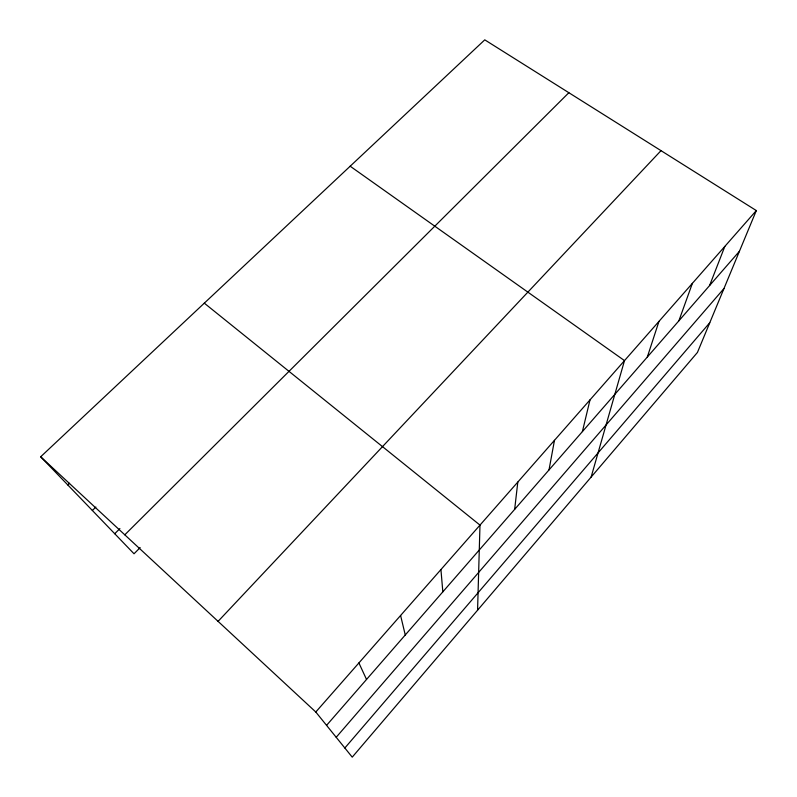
<?xml version="1.0" encoding="UTF-8"?>
<svg xmlns="http://www.w3.org/2000/svg" width="797" height="797" viewBox="0 0 797 797"><rect width="100%" height="100%" fill="white"/><g stroke="black" fill="none" stroke-linecap="round" stroke-linejoin="round"><path stroke-width="1.2" d="M477.572 610.203L479.983 525.113L204.301 303.159M514.653 509.383L517.811 482.055M549.013 469.931L554.473 440.323M582.388 431.605L590.019 399.865M591.115 477.094L624.499 360.613L350.172 166.214M647.313 357.066L658.96 321.39M678.875 320.812L692.384 283.343M709.569 285.575L724.832 246.412M756.323 210.567L697.445 352.433L352.234 757.15L315.791 712.01L40.677 456.781L484.765 39.85L756.323 210.567L315.791 712.01M344.842 748.004L709.768 322.725M336.195 737.285L723.955 288.554M326.561 725.36L739.417 251.294M218.079 621.361L661.012 150.643M140.162 547.599L134.026 553.776L40.677 456.781M124.8 534.827L568.859 92.711M114.718 533.721L119.899 528.58M92.362 510.488L95.879 507.051M67.785 484.945L69.548 483.261M358.899 662.935L366.53 679.472M400.592 615.483L405.265 634.99M440.93 569.566L442.833 591.852"/></g></svg>
